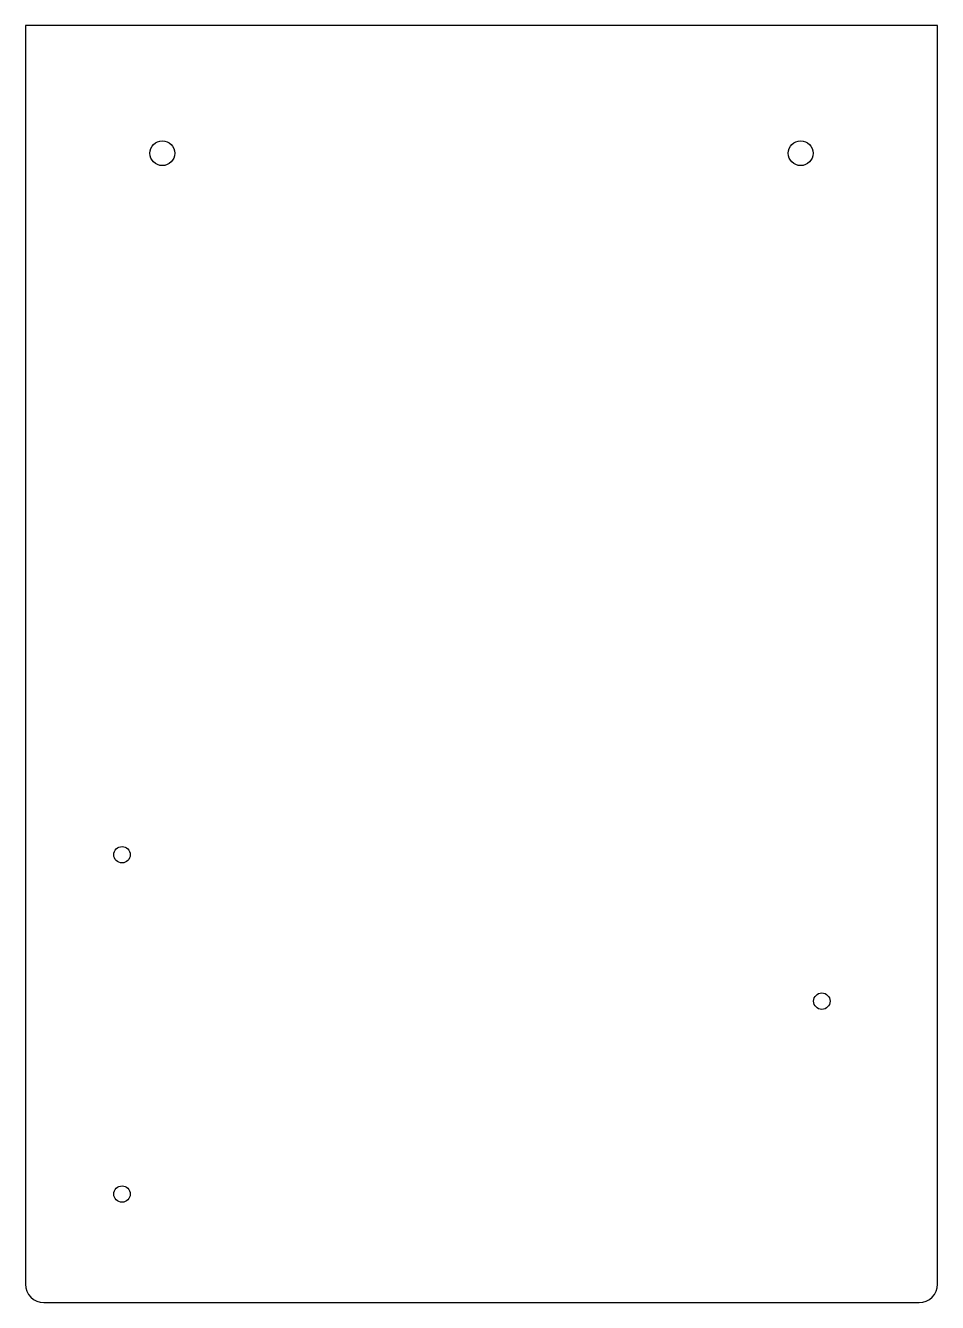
# Model space of a CAD drawing. Header units: inches. Extents: x -5.31 to -0.31, y -2.68 to 4.32.
import ezdxf

# ---------------------------------------------------------------- set-up
doc = ezdxf.new("R2010")
doc.units = ezdxf.units.IN
doc.header["$MEASUREMENT"] = 0

msp = doc.modelspace()

# ---------------------------------------------------------------- linework, layer by layer
at = {"color": 7, "linetype": 'Continuous', "lineweight": 25}
for p, q in [((-5.3145, 4.3207), (-5.3145, -2.5793)), ((-0.3145, 4.3207), (-5.3145, 4.3207)), ((-0.3145, -2.5793), (-0.3145, 4.3207)), ((-5.2145, -2.6793), (-0.4145, -2.6793))]:
    msp.add_line(p, q, dxfattribs=at)
for centre, radius in [((-4.5645, 3.6207), 0.068), ((-1.0645, 3.6207), 0.068), ((-4.7854, -0.225), 0.045), ((-0.9485, -1.0276), 0.045), ((-4.7854, -2.085), 0.045)]:
    msp.add_circle(centre, radius, dxfattribs=at)
for centre, start, end in [((-5.2145, -2.5793), 180, 270), ((-0.4145, -2.5793), 270, 0)]:
    msp.add_arc(centre, 0.1, start, end, dxfattribs=at)

doc.saveas('drawing.dxf')
